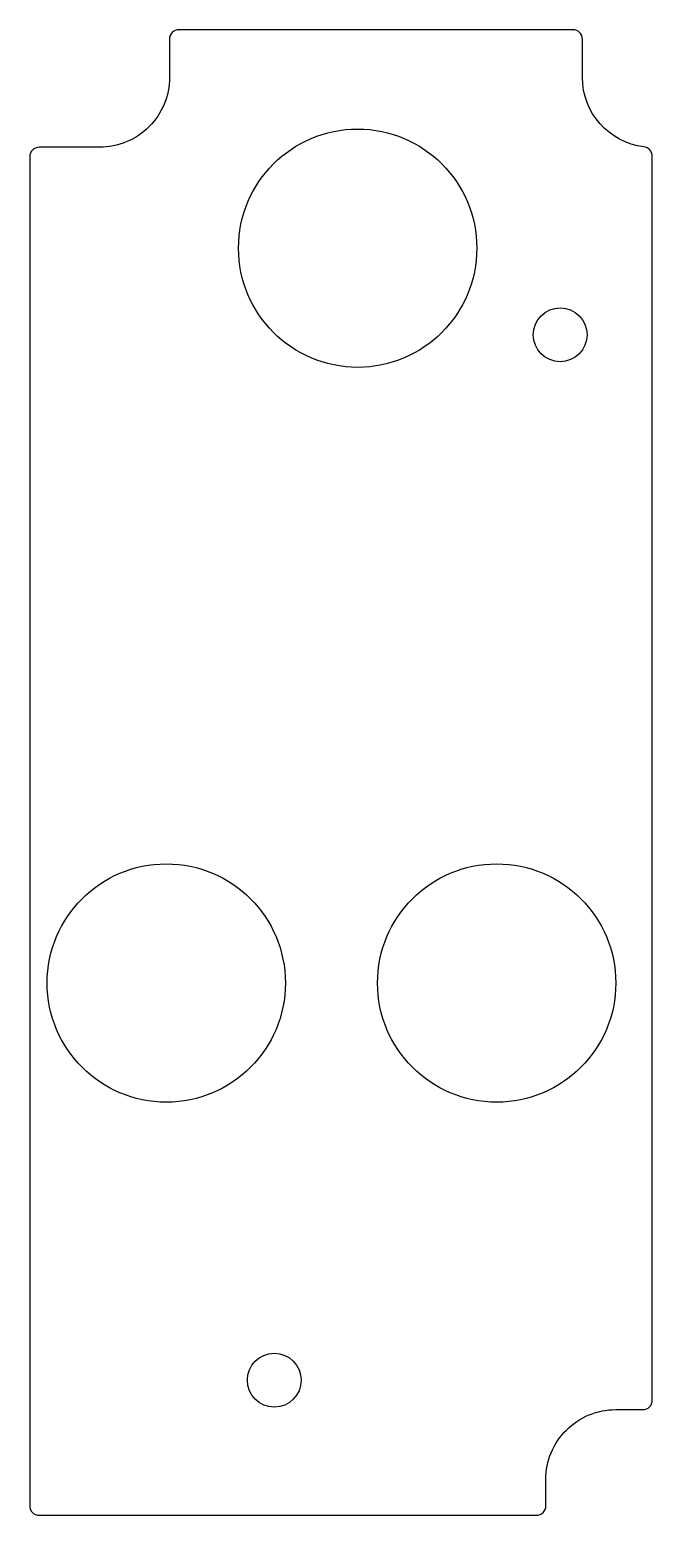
# Model space of a CAD drawing. Header units: inches. Extents: x 0.03 to 1.99, y -5.17 to -0.5.
import ezdxf

# ---------------------------------------------------------------- set-up
doc = ezdxf.new("R2010")
doc.units = ezdxf.units.IN
doc.layers.get('0').update_dxf_attribs({"linetype": 'CONTINUOUS'})

msp = doc.modelspace()

# ---------------------------------------------------------------- linework, layer by layer
msp.add_lwpolyline([(0.06, -0.87, 0.414214), (0.03, -0.9), (0.03, -5.145, 0.414214), (0.06, -5.175), (1.625, -5.175, 0.414214), (1.655, -5.145), (1.655, -5.0625, -0.414214), (1.875, -4.8425), (1.96, -4.8425, 0.414214), (1.99, -4.8125), (1.99, -0.8982, 0.379405), (1.9636, -0.8684, -0.379405), (1.77, -0.65), (1.77, -0.53, 0.414214), (1.74, -0.5), (0.5, -0.5, 0.414214), (0.47, -0.53), (0.47, -0.65, -0.414214), (0.25, -0.87)], format="xyb", close=True)
for centre, radius in [((1.0625, -1.1875), 0.375), ((1.7, -1.46), 0.0847), ((0.46, -3.5), 0.375), ((1.5, -3.5), 0.375), ((0.8, -4.75), 0.0847)]:
    msp.add_circle(centre, radius)

doc.saveas('drawing.dxf')
